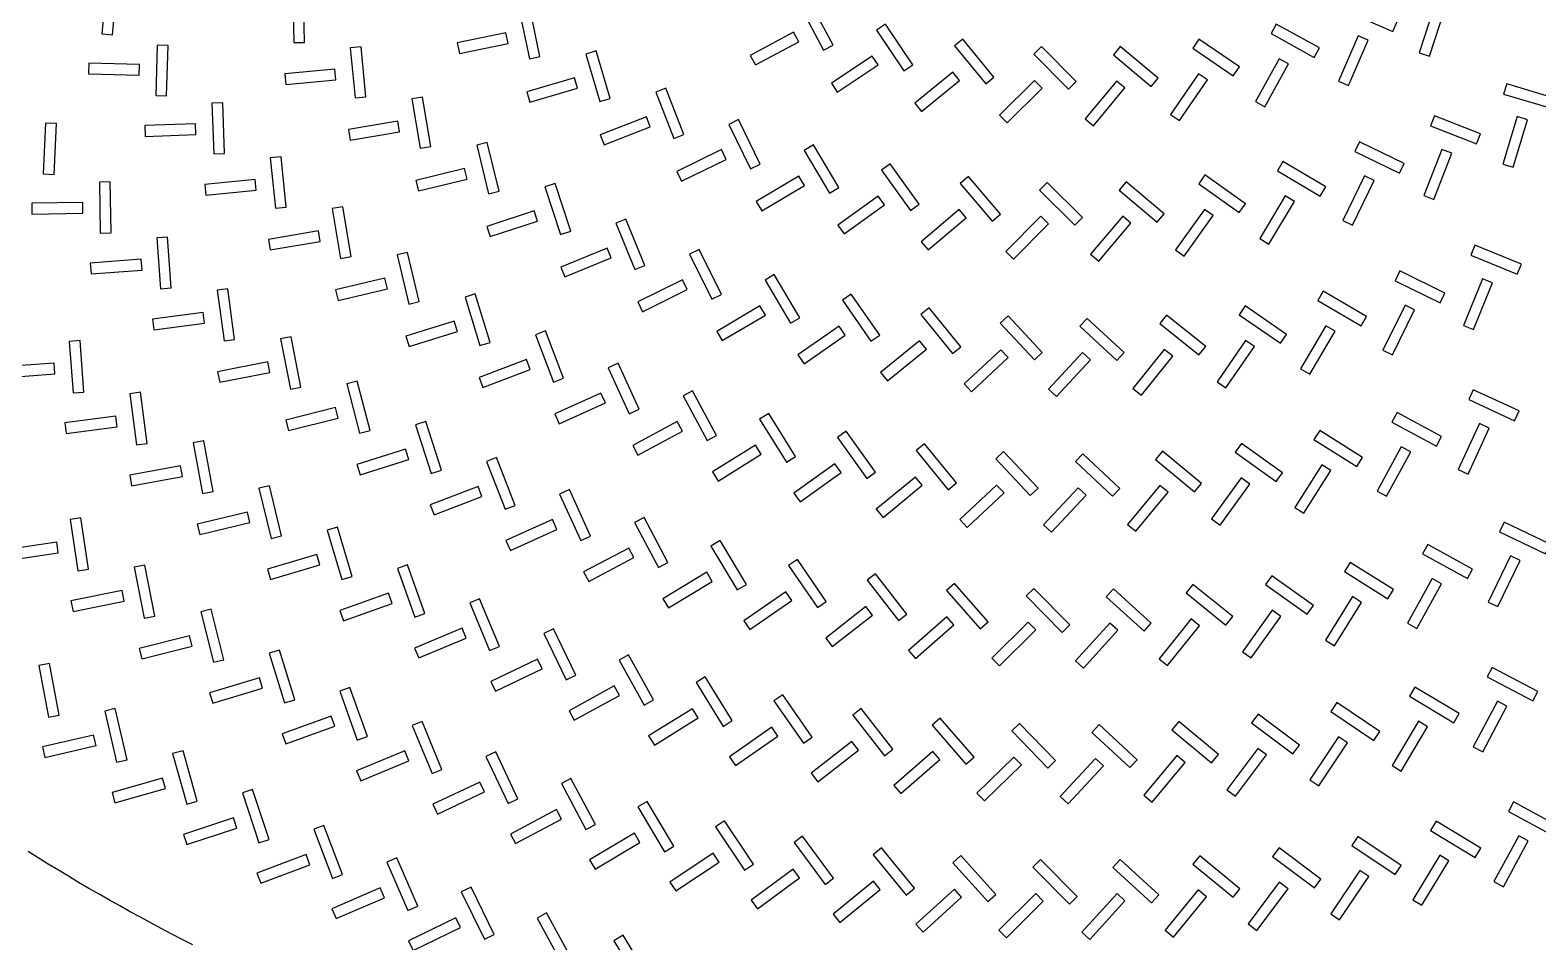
# Model space of a CAD drawing. Header units: millimetres. Extents: x -195 to 195, y -219 to 195.
# Drawn here: x -95.6 to 44.4, y -159.6 to -74.9 of the extents above; entities that cross this region are included whole.
import ezdxf

# ---------------------------------------------------------------- set-up
doc = ezdxf.new("R2010")
doc.units = ezdxf.units.MM
doc.layers.add('TOP_CU', color=1, linetype='Continuous')
doc.layers.add('TOP_SLOT', color=3, linetype='Continuous')

msp = doc.modelspace()

# ---------------------------------------------------------------- linework, layer by layer
at = {"layer": 'TOP_CU'}
for points in [[(-87.5, -70.68), (-88.5, -70.58), (-88.94, -75.26), (-87.94, -75.35)], [(-71.19, -71.43), (-71.09, -76.08), (-70.09, -76.06), (-70.19, -71.41)], [(-23.16, -72.29), (-24.04, -72.76), (-21.89, -76.78), (-21.01, -76.31)], [(27.18, -72.31), (26.78, -73.22), (30.97, -75.04), (31.37, -74.13)], [(35.8, -72.98), (34.85, -72.67), (33.43, -77.02), (34.38, -77.33)], [(-49.18, -72.87), (-50.16, -73.08), (-49.22, -77.59), (-48.24, -77.38)], [(-51.2, -76.16), (-51.41, -75.18), (-55.92, -76.12), (-55.71, -77.1)], [(-24.2, -76), (-24.68, -75.12), (-28.7, -77.27), (-28.23, -78.15)], [(-16.14, -74.37), (-16.97, -74.92), (-14.44, -78.72), (-13.61, -78.16)], [(20.15, -74.37), (19.67, -75.25), (23.66, -77.46), (24.15, -76.58)], [(28.67, -75.87), (27.75, -75.47), (25.93, -79.66), (26.85, -80.06)], [(-82.78, -76.34), (-83.78, -76.31), (-83.92, -81.01), (-82.92, -81.04)], [(-64.85, -76.48), (-65.85, -76.58), (-65.4, -81.21), (-64.41, -81.11)], [(-43.02, -76.86), (-43.98, -77.15), (-42.66, -81.56), (-41.7, -81.28)], [(-8.95, -75.76), (-9.73, -76.4), (-6.84, -79.93), (-6.07, -79.3)], [(-1.66, -76.46), (-2.37, -77.17), (0.84, -80.41), (1.55, -79.71)], [(5.66, -76.46), (5.02, -77.23), (8.53, -80.16), (9.17, -79.39)], [(12.96, -75.77), (12.39, -76.59), (16.16, -79.17), (16.73, -78.34)], [(-85.47, -79.11), (-85.44, -78.12), (-90.14, -77.98), (-90.17, -78.98)], [(-16.82, -78.16), (-17.38, -77.33), (-21.17, -79.86), (-20.62, -80.7)], [(21.29, -78.06), (20.42, -77.58), (18.21, -81.57), (19.09, -82.06)], [(-67.2, -79.55), (-67.29, -78.55), (-71.93, -78.99), (-71.83, -79.99)], [(-44.76, -80.31), (-45.04, -79.35), (-49.46, -80.67), (-49.17, -81.62)], [(-9.26, -79.61), (-9.9, -78.83), (-13.43, -81.72), (-12.8, -82.49)], [(-1.6, -80.32), (-2.31, -79.61), (-5.55, -82.82), (-4.85, -83.53)], [(6.09, -80.3), (5.32, -79.66), (2.4, -83.16), (3.17, -83.81)], [(12.92, -78.98), (10.34, -82.75), (11.17, -83.31), (13.75, -79.54)], [(-59.16, -81.15), (-60.14, -81.32), (-59.36, -85.9), (-58.38, -85.74)], [(-36.54, -80.33), (-37.47, -80.69), (-35.79, -84.98), (-34.86, -84.62)], [(41.55, -79.91), (41.26, -80.87), (45.68, -82.19), (45.97, -81.24)], [(-77.7, -81.69), (-78.7, -81.72), (-78.53, -86.42), (-77.53, -86.38)], [(-93.15, -83.6), (-94.15, -83.56), (-94.36, -88.29), (-93.36, -88.34)], [(-80.2, -84.63), (-80.24, -83.63), (-84.93, -83.8), (-84.9, -84.8)], [(-61.28, -84.38), (-61.44, -83.39), (-66.03, -84.17), (-65.86, -85.15)], [(-37.99, -83.91), (-38.35, -82.97), (-42.64, -84.65), (-42.28, -85.58)], [(-29.8, -83.24), (-30.7, -83.68), (-28.67, -87.82), (-27.77, -87.38)], [(34.46, -83.81), (38.76, -85.49), (39.12, -84.56), (34.83, -82.88)], [(43.47, -83.25), (42.52, -82.96), (41.19, -87.38), (42.15, -87.67)], [(-53.14, -85.38), (-54.11, -85.62), (-53, -90.14), (-52.02, -89.9)], [(27.89, -85.29), (27.45, -86.19), (31.59, -88.22), (32.03, -87.32)], [(-72.28, -86.69), (-73.28, -86.79), (-72.8, -91.47), (-71.81, -91.36)], [(-30.94, -86.93), (-31.38, -86.03), (-35.52, -88.06), (-35.08, -88.96)], [(-22.84, -85.59), (-23.7, -86.1), (-21.33, -90.06), (-20.47, -89.54)], [(36.47, -86.37), (35.54, -86.01), (33.86, -90.3), (34.79, -90.67)], [(-55.01, -88.76), (-55.25, -87.79), (-59.77, -88.9), (-59.53, -89.87)], [(-15.71, -87.35), (-16.52, -87.93), (-13.83, -91.68), (-13.02, -91.09)], [(20.77, -87.13), (20.26, -87.99), (24.23, -90.35), (24.74, -89.49)], [(-88.15, -89.03), (-89.15, -89.04), (-89.07, -93.79), (-88.07, -93.77)], [(-74.59, -89.79), (-74.69, -88.79), (-79.36, -89.27), (-79.26, -90.27)], [(-47.77, -89.48), (-46.33, -93.9), (-45.38, -93.59), (-46.82, -89.17)], [(-23.67, -89.35), (-24.19, -88.5), (-28.14, -90.86), (-27.63, -91.72)], [(-8.45, -88.51), (-9.22, -89.16), (-6.23, -92.67), (-5.47, -92.02)], [(-1.13, -89.07), (-1.84, -89.78), (1.43, -93.03), (2.14, -92.33)], [(6.22, -89.03), (5.57, -89.79), (9.09, -92.77), (9.74, -92)], [(13.53, -88.38), (12.95, -89.19), (16.71, -91.87), (17.29, -91.05)], [(29.24, -88.91), (28.35, -88.47), (26.32, -92.61), (27.22, -93.05)], [(-90.68, -91.94), (-90.7, -90.94), (-95.44, -91.01), (-95.43, -92.01)], [(-16.23, -91.17), (-16.81, -90.36), (-20.56, -93.04), (-19.97, -93.86)], [(21.83, -90.84), (20.97, -90.33), (18.61, -94.29), (19.47, -94.81)], [(-66.55, -91.33), (-67.54, -91.49), (-66.75, -96.13), (-65.77, -95.96)], [(-48.45, -92.67), (-48.76, -91.72), (-53.18, -93.16), (-52.87, -94.11)], [(-8.66, -92.36), (-9.3, -91.6), (-12.82, -94.59), (-12.17, -95.35)], [(-1.01, -92.93), (-1.72, -92.22), (-4.98, -95.49), (-4.27, -96.19)], [(6.65, -92.86), (5.89, -92.22), (2.91, -95.74), (3.67, -96.38)], [(14.28, -92.16), (13.47, -91.58), (10.79, -95.34), (11.6, -95.92)], [(-68.65, -94.57), (-68.81, -93.58), (-73.45, -94.37), (-73.28, -95.35)], [(-40.25, -92.48), (-41.18, -92.86), (-39.42, -97.17), (-38.49, -96.79)], [(-82.83, -94.15), (-83.83, -94.23), (-83.47, -98.96), (-82.48, -98.88)], [(-41.61, -96.09), (-41.99, -95.17), (-46.3, -96.93), (-45.92, -97.85)], [(38.59, -94.91), (38.21, -95.84), (42.53, -97.59), (42.91, -96.67)], [(-85.26, -96.21), (-90, -96.56), (-89.92, -97.56), (-85.19, -97.21)], [(-60.53, -95.58), (-61.5, -95.81), (-60.42, -100.38), (-59.44, -100.15)], [(-33.45, -95.31), (-34.35, -95.75), (-32.28, -99.92), (-31.38, -99.48)], [(-62.41, -98.95), (-62.64, -97.98), (-67.21, -99.06), (-66.98, -100.04)], [(-27.33, -98.14), (-24.96, -102.15), (-24.1, -101.64), (-26.47, -97.63)], [(31.63, -97.3), (31.18, -98.2), (35.36, -100.26), (35.81, -99.36)], [(-77.22, -98.96), (-78.21, -99.09), (-77.58, -103.79), (-76.59, -103.66)], [(-34.55, -99.01), (-34.99, -98.11), (-39.16, -100.18), (-38.72, -101.08)], [(24.51, -99.19), (24, -100.05), (28.02, -102.41), (28.53, -101.54)], [(40.22, -98.41), (39.3, -98.03), (37.54, -102.35), (38.47, -102.73)], [(-54.24, -99.43), (-55.19, -99.73), (-53.82, -104.22), (-52.86, -103.93)], [(-27.29, -101.4), (-27.8, -100.54), (-31.81, -102.91), (-31.3, -103.77)], [(-19.33, -99.44), (-20.15, -100.01), (-17.5, -103.83), (-16.68, -103.26)], [(-12.08, -100.72), (-12.86, -101.35), (-9.93, -104.97), (-9.16, -104.35)], [(17.27, -100.55), (16.71, -101.38), (20.54, -104.02), (21.11, -103.19)], [(33, -100.91), (32.11, -100.47), (30.04, -104.64), (30.94, -105.09)], [(-79.4, -102.15), (-79.53, -101.15), (-84.23, -101.79), (-84.1, -102.78)], [(-55.89, -102.92), (-56.19, -101.97), (-60.68, -103.34), (-60.39, -104.3)], [(-4.76, -101.48), (-5.49, -102.16), (-2.31, -105.56), (-1.58, -104.88)], [(2.6, -101.7), (1.92, -102.44), (5.34, -105.6), (6.02, -104.87)], [(9.96, -101.39), (9.33, -102.17), (12.97, -105.08), (13.6, -104.3)], [(-71.33, -103.42), (-72.32, -103.61), (-71.41, -108.27), (-70.43, -108.08)], [(-47.71, -102.87), (-48.65, -103.22), (-46.98, -107.62), (-46.04, -107.26)], [(-19.88, -103.26), (-20.45, -102.44), (-24.27, -105.09), (-23.7, -105.91)], [(25.62, -102.88), (24.76, -102.38), (22.4, -106.39), (23.26, -106.9)], [(-90.95, -103.77), (-91.95, -103.85), (-91.59, -108.62), (-90.59, -108.55)], [(-12.98, -103.79), (-16.6, -106.72), (-15.97, -107.5), (-12.35, -104.57)], [(-4.75, -105.34), (-5.43, -104.61), (-8.83, -107.79), (-8.15, -108.52)], [(2.89, -105.55), (2.16, -104.87), (-1, -108.29), (-0.27, -108.97)], [(10.53, -105.21), (9.75, -104.58), (6.84, -108.22), (7.62, -108.85)], [(18.12, -104.32), (17.29, -103.75), (14.65, -107.59), (15.48, -108.16)], [(-93.28, -106.85), (-93.36, -105.85), (-98.14, -106.21), (-98.06, -107.21)], [(-73.51, -105.75), (-78.17, -106.66), (-77.98, -107.64), (-73.32, -106.73)], [(-49.14, -106.46), (-49.49, -105.52), (-53.89, -107.19), (-53.53, -108.12)], [(-40.98, -105.87), (-41.89, -106.29), (-39.94, -110.56), (-39.03, -110.15)], [(-65.2, -107.53), (-66.17, -107.78), (-64.99, -112.38), (-64.02, -112.13)], [(-85.33, -108.57), (-86.32, -108.7), (-85.71, -113.45), (-84.71, -113.33)], [(-42.16, -109.55), (-42.58, -108.64), (-46.86, -110.58), (-46.44, -111.49)], [(-34.06, -108.43), (-34.94, -108.9), (-32.72, -113.05), (-31.84, -112.57)], [(38.44, -108.33), (38.02, -109.24), (42.29, -111.21), (42.71, -110.3)], [(-66.99, -110.96), (-67.24, -109.99), (-71.83, -111.16), (-71.58, -112.13)], [(-26.99, -110.54), (-27.84, -111.07), (-25.35, -115.06), (-24.5, -114.53)], [(31.37, -110.45), (30.89, -111.33), (35.03, -113.57), (35.51, -112.69)], [(-87.5, -111.78), (-87.62, -110.78), (-92.37, -111.4), (-92.25, -112.39)], [(-58.83, -111.28), (-59.79, -111.58), (-58.34, -116.1), (-57.39, -115.8)], [(-35.01, -112.17), (-35.48, -111.29), (-39.62, -113.52), (-39.15, -114.4)], [(39.93, -111.89), (39.03, -111.47), (37.05, -115.74), (37.96, -116.16)], [(-79.46, -113.07), (-80.44, -113.25), (-79.57, -117.97), (-78.59, -117.78)], [(-19.8, -112.18), (-20.61, -112.76), (-17.87, -116.58), (-17.06, -116)], [(-12.52, -113.35), (-13.29, -113.99), (-10.31, -117.62), (-9.54, -116.99)], [(16.91, -113.31), (16.32, -114.12), (20.13, -116.87), (20.72, -116.06)], [(24.18, -112.11), (23.65, -112.96), (27.63, -115.46), (28.17, -114.62)], [(-60.42, -114.8), (-60.72, -113.85), (-65.24, -115.29), (-64.94, -116.24)], [(-52.26, -114.64), (-53.19, -115), (-51.48, -119.43), (-50.55, -119.07)], [(-27.69, -114.33), (-28.22, -113.48), (-32.21, -115.97), (-31.68, -116.82)], [(-5.18, -114.06), (-5.91, -114.74), (-2.7, -118.17), (-1.97, -117.49)], [(2.19, -114.28), (1.51, -115.01), (4.94, -118.23), (5.62, -117.5)], [(9.57, -114.03), (8.93, -114.8), (12.56, -117.8), (13.19, -117.03)], [(31.76, -113.62), (29.51, -117.76), (30.39, -118.23), (32.64, -114.1)], [(-81.45, -116.38), (-81.63, -115.4), (-86.34, -116.27), (-86.16, -117.25)], [(-20.26, -116.01), (-20.84, -115.2), (-24.66, -117.94), (-24.08, -118.75)], [(25.21, -115.83), (24.37, -115.3), (21.86, -119.28), (22.71, -119.81)], [(-73.36, -117.25), (-74.33, -117.48), (-73.21, -122.14), (-72.24, -121.91)], [(-53.63, -118.25), (-53.99, -117.32), (-58.42, -119.03), (-58.06, -119.96)], [(-45.5, -117.61), (-46.41, -118.03), (-44.44, -122.35), (-43.53, -121.93)], [(-12.73, -117.21), (-13.36, -116.44), (-17, -119.42), (-16.36, -120.19)], [(-5.13, -117.92), (-5.82, -117.19), (-9.25, -120.4), (-8.57, -121.13)], [(2.49, -118.13), (1.76, -117.45), (-1.46, -120.87), (-0.73, -121.56)], [(10.11, -117.85), (9.34, -117.22), (6.34, -120.84), (7.11, -121.48)], [(16.88, -116.5), (14.13, -120.31), (14.94, -120.9), (17.69, -117.09)], [(-90.89, -120.22), (-91.88, -120.37), (-91.17, -125.15), (-90.18, -125)], [(-75.17, -120.66), (-75.4, -119.69), (-80.06, -120.81), (-79.83, -121.78)], [(-46.66, -121.3), (-47.07, -120.39), (-51.39, -122.35), (-50.98, -123.26)], [(-38.57, -120.19), (-39.46, -120.65), (-37.24, -124.85), (-36.36, -124.38)], [(-67.04, -121.09), (-68, -121.38), (-66.63, -125.97), (-65.67, -125.69)], [(40.87, -121.53), (45.16, -123.58), (45.59, -122.68), (41.31, -120.63)], [(-92.97, -123.48), (-93.12, -122.49), (-97.9, -123.2), (-97.76, -124.19)], [(-39.98, -123.05), (-44.18, -125.26), (-43.71, -126.15), (-39.52, -123.93)], [(-31.51, -122.35), (-32.37, -122.87), (-29.91, -126.93), (-29.05, -126.41)], [(34.22, -122.71), (33.73, -123.58), (37.9, -125.88), (38.38, -125)], [(-85.92, -124.81), (-84.98, -129.56), (-83.99, -129.36), (-84.94, -124.62)], [(-68.67, -124.6), (-68.95, -123.64), (-73.55, -125.01), (-73.26, -125.97)], [(-60.53, -124.6), (-61.47, -124.93), (-59.86, -129.45), (-58.92, -129.11)], [(-24.33, -124.09), (-25.16, -124.66), (-22.47, -128.57), (-21.64, -128.01)], [(27.02, -124.37), (26.49, -125.22), (30.51, -127.75), (31.04, -126.9)], [(42.79, -124.2), (41.89, -123.77), (39.84, -128.05), (40.74, -128.48)], [(-32.23, -126.14), (-32.75, -125.29), (-36.81, -127.74), (-36.3, -128.6)], [(-17.07, -125.42), (-17.86, -126.03), (-14.94, -129.78), (-14.15, -129.17)], [(19.74, -125.62), (19.16, -126.43), (23.03, -129.19), (23.61, -128.37)], [(35.49, -126.35), (34.62, -125.87), (32.33, -130.03), (33.2, -130.52)], [(-86.86, -127.97), (-87.05, -126.99), (-91.8, -127.94), (-91.6, -128.92)], [(-61.97, -128.18), (-62.3, -127.24), (-66.82, -128.85), (-66.48, -129.8)], [(-24.83, -127.92), (-25.4, -127.1), (-29.31, -129.79), (-28.75, -130.61)], [(-9.74, -126.32), (-10.49, -126.98), (-7.36, -130.55), (-6.61, -129.89)], [(-2.37, -126.79), (-3.08, -127.49), (0.25, -130.87), (0.97, -130.17)], [(5.02, -126.83), (4.35, -127.57), (7.87, -130.75), (8.54, -130.01)], [(12.4, -126.43), (11.77, -127.21), (15.47, -130.19), (16.1, -129.41)], [(-78.77, -128.72), (-79.74, -128.96), (-78.57, -133.65), (-77.6, -133.41)], [(-53.84, -127.75), (-54.76, -128.13), (-52.91, -132.55), (-51.99, -132.17)], [(-17.34, -129.27), (-17.96, -128.48), (-21.7, -131.4), (-21.09, -132.18)], [(20.58, -129.39), (19.77, -128.8), (17.01, -132.67), (17.83, -133.25)], [(28.08, -128.09), (27.24, -127.55), (24.71, -131.58), (25.55, -132.11)], [(-9.79, -130.18), (-10.44, -129.43), (-14.02, -132.55), (-13.36, -133.31)], [(-2.19, -130.64), (-2.89, -129.93), (-6.28, -133.26), (-5.57, -133.97)], [(5.42, -130.67), (4.68, -130), (1.49, -133.52), (2.24, -134.19)], [(13.02, -130.25), (12.24, -129.62), (9.27, -133.32), (10.04, -133.95)], [(-80.53, -132.16), (-80.77, -131.19), (-85.46, -132.37), (-85.22, -133.34)], [(-55.08, -131.41), (-55.47, -130.48), (-59.89, -132.33), (-59.5, -133.25)], [(-46.99, -130.53), (-47.89, -130.97), (-45.81, -135.29), (-44.91, -134.85)], [(-72.42, -132.51), (-73.37, -132.8), (-71.97, -137.43), (-71.01, -137.14)], [(-40, -132.95), (-40.88, -133.44), (-38.57, -137.64), (-37.69, -137.15)], [(-93.79, -133.76), (-94.77, -133.94), (-93.89, -138.75), (-92.9, -138.57)], [(-48.04, -134.25), (-48.47, -133.35), (-52.79, -135.44), (-52.35, -136.34)], [(40.2, -134.12), (39.73, -135), (43.98, -137.24), (44.44, -136.35)], [(-74, -136.04), (-74.29, -135.08), (-78.92, -136.48), (-78.63, -137.44)], [(-33.74, -135.53), (-31.21, -139.6), (-30.37, -139.07), (-32.9, -135)], [(-65.88, -135.99), (-66.82, -136.32), (-65.2, -140.88), (-64.25, -140.54)], [(-40.85, -136.72), (-41.33, -135.85), (-45.53, -138.16), (-45.05, -139.03)], [(-25.69, -136.66), (-26.51, -137.23), (-23.77, -141.16), (-22.95, -140.59)], [(33.03, -135.95), (32.52, -136.81), (36.64, -139.26), (37.15, -138.4)], [(-87.68, -137.95), (-88.65, -138.18), (-87.55, -142.94), (-86.57, -142.71)], [(-33.54, -138.81), (-34.07, -137.96), (-38.14, -140.49), (-37.61, -141.34)], [(-18.41, -137.94), (-19.19, -138.55), (-16.25, -142.33), (-15.46, -141.72)], [(18.46, -138.47), (17.86, -139.27), (21.7, -142.14), (22.3, -141.34)], [(25.78, -137.4), (25.22, -138.23), (29.21, -140.9), (29.77, -140.07)], [(41.57, -137.73), (40.69, -137.26), (38.45, -141.51), (39.34, -141.97)], [(-67.29, -139.59), (-67.62, -138.65), (-72.18, -140.28), (-71.84, -141.22)], [(-59.18, -139.14), (-60.11, -139.52), (-58.26, -143.99), (-57.34, -143.61)], [(-26.13, -140.5), (-26.7, -139.68), (-30.63, -142.42), (-30.06, -143.24)], [(-11.06, -138.83), (-11.82, -139.48), (-8.67, -143.1), (-7.92, -142.45)], [(-4.4, -140.02), (-1.07, -143.47), (-0.35, -142.77), (-3.69, -139.33)], [(3.71, -139.43), (3.03, -140.16), (6.54, -143.43), (7.22, -142.7)], [(11.1, -139.14), (10.46, -139.91), (14.14, -142.99), (14.78, -142.22)], [(34.21, -139.63), (33.35, -139.12), (30.9, -143.24), (31.76, -143.75)], [(-89.46, -141.39), (-89.69, -140.41), (-94.44, -141.51), (-94.22, -142.49)], [(-18.64, -141.8), (-19.26, -141.01), (-23.04, -143.96), (-22.42, -144.74)], [(26.77, -141.14), (25.93, -140.58), (23.26, -144.57), (24.1, -145.12)], [(-81.38, -141.86), (-82.35, -142.13), (-81.03, -146.83), (-80.07, -146.56)], [(-60.79, -141.88), (-65.27, -143.73), (-64.88, -144.65), (-60.41, -142.81)], [(-52.34, -141.96), (-53.25, -142.39), (-51.18, -146.76), (-50.28, -146.34)], [(-11.09, -142.69), (-11.75, -141.94), (-15.37, -145.08), (-14.71, -145.84)], [(-3.51, -143.19), (-4.21, -142.47), (-7.65, -145.8), (-6.96, -146.52)], [(4.09, -143.28), (3.36, -142.6), (0.09, -146.11), (0.82, -146.79)], [(11.68, -142.96), (10.91, -142.32), (7.84, -146), (8.61, -146.64)], [(19.25, -142.25), (18.45, -141.65), (15.57, -145.49), (16.37, -146.09)], [(-83.01, -145.37), (-83.28, -144.41), (-87.98, -145.73), (-87.71, -146.69)], [(-74.92, -145.48), (-75.87, -145.79), (-74.34, -150.43), (-73.39, -150.12)], [(-53.39, -145.68), (-53.81, -144.78), (-58.19, -146.84), (-57.76, -147.75)], [(-45.37, -144.44), (-46.25, -144.91), (-43.97, -149.18), (-43.09, -148.71)], [(-38.28, -146.58), (-39.14, -147.09), (-36.66, -151.25), (-35.8, -150.73)], [(42.19, -146.62), (41.71, -147.5), (45.97, -149.81), (46.45, -148.93)], [(-76.39, -149.06), (-76.7, -148.11), (-81.34, -149.64), (-81.02, -150.59)], [(-46.23, -148.21), (-46.7, -147.33), (-50.97, -149.61), (-50.5, -150.49)], [(-31.1, -148.37), (-31.93, -148.93), (-29.25, -152.95), (-28.41, -152.4)], [(35, -148.4), (34.48, -149.26), (38.63, -151.77), (39.14, -150.91)], [(-68.3, -148.8), (-69.23, -149.16), (-67.5, -153.73), (-66.56, -153.37)], [(-38.96, -150.39), (-39.47, -149.53), (-43.62, -152.01), (-43.11, -152.87)], [(-23.84, -149.81), (-24.64, -150.4), (-21.76, -154.3), (-20.96, -153.7)], [(43.55, -150.24), (42.67, -149.76), (40.36, -154.02), (41.24, -154.5)], [(-16.51, -150.89), (-17.29, -151.52), (-14.22, -155.27), (-13.45, -154.64)], [(20.41, -150.9), (19.81, -151.7), (23.69, -154.6), (24.29, -153.8)], [(27.74, -149.83), (27.18, -150.66), (31.19, -153.37), (31.75, -152.54)], [(-69.6, -152.45), (-69.96, -151.51), (-74.52, -153.25), (-74.16, -154.18)], [(-61.53, -151.82), (-62.45, -152.22), (-60.51, -156.7), (-59.59, -156.31)], [(-31.59, -152.21), (-32.14, -151.37), (-36.17, -154.06), (-35.62, -154.89)], [(-9.15, -151.61), (-9.89, -152.28), (-6.65, -155.88), (-5.9, -155.21)], [(-1.75, -151.98), (-2.46, -152.68), (0.95, -156.11), (1.66, -155.41)], [(4.98, -152.72), (8.55, -155.98), (9.23, -155.24), (5.65, -151.98)], [(13.05, -151.62), (12.41, -152.39), (16.14, -155.48), (16.78, -154.7)], [(35.33, -151.56), (32.82, -155.7), (33.68, -156.22), (36.19, -152.08)], [(-24.14, -153.66), (-24.73, -152.86), (-28.63, -155.74), (-28.03, -156.54)], [(-16.63, -154.75), (-17.26, -153.98), (-21.01, -157.04), (-20.37, -157.82)], [(28.74, -153.56), (27.91, -153), (25.21, -157.02), (26.03, -157.58)], [(-62.67, -155.52), (-63.07, -154.61), (-67.55, -156.55), (-67.15, -157.46)], [(-54.64, -154.54), (-55.54, -154.97), (-53.39, -159.36), (-52.5, -158.93)], [(-9.07, -155.48), (-9.74, -154.74), (-13.33, -157.98), (-12.66, -158.72)], [(-1.49, -155.83), (-2.19, -155.12), (-5.63, -158.54), (-4.92, -159.25)], [(6.1, -155.82), (5.36, -155.14), (2.1, -158.72), (2.84, -159.4)], [(13.68, -155.43), (12.91, -154.8), (9.83, -158.53), (10.6, -159.17)], [(21.24, -154.68), (20.43, -154.08), (17.54, -157.96), (18.34, -158.56)], [(-55.6, -158.28), (-56.04, -157.38), (-60.43, -159.53), (-60, -160.42)], [(-48.5, -157.41), (-46.17, -161.7), (-45.29, -161.22), (-47.63, -156.93)], [(-40.52, -159.01), (-41.37, -159.53), (-38.84, -163.71), (-37.99, -163.19)]]:
    msp.add_lwpolyline(points, close=True, dxfattribs=at)
msp.add_lwpolyline([(-80.48, -159.89), (-81.46, -159.39), (-82.44, -158.89), (-83.41, -158.38), (-84.38, -157.86), (-85.35, -157.34), (-86.31, -156.82), (-87.27, -156.28), (-88.23, -155.75), (-89.18, -155.2), (-90.13, -154.65), (-91.08, -154.1), (-92.02, -153.53), (-92.96, -152.97), (-93.9, -152.39), (-94.83, -151.81), (-95.76, -151.23)], dxfattribs=at)
at = {"layer": 'TOP_SLOT'}
for points in [[(-88.94, -75.26), (-87.94, -75.35), (-87.5, -70.68), (-88.5, -70.58)], [(-71.09, -76.08), (-70.09, -76.06), (-70.19, -71.41), (-71.19, -71.43)], [(-21.89, -76.78), (-21.01, -76.31), (-23.16, -72.29), (-24.04, -72.76)], [(30.97, -75.04), (31.37, -74.13), (27.18, -72.31), (26.78, -73.22)], [(33.43, -77.02), (34.38, -77.33), (35.8, -72.98), (34.85, -72.67)], [(-49.22, -77.59), (-48.24, -77.38), (-49.18, -72.87), (-50.16, -73.08)], [(-55.92, -76.12), (-55.71, -77.1), (-51.2, -76.16), (-51.41, -75.18)], [(-28.7, -77.27), (-28.23, -78.15), (-24.2, -76), (-24.68, -75.12)], [(-14.44, -78.72), (-13.61, -78.16), (-16.14, -74.37), (-16.97, -74.92)], [(23.66, -77.46), (24.15, -76.58), (20.15, -74.37), (19.67, -75.25)], [(25.93, -79.66), (26.85, -80.06), (28.67, -75.87), (27.75, -75.47)], [(-83.92, -81.01), (-82.92, -81.04), (-82.78, -76.34), (-83.78, -76.31)], [(-65.4, -81.21), (-64.41, -81.11), (-64.85, -76.48), (-65.85, -76.58)], [(-42.66, -81.56), (-41.7, -81.28), (-43.02, -76.86), (-43.98, -77.15)], [(-6.84, -79.93), (-6.07, -79.3), (-8.95, -75.76), (-9.73, -76.4)], [(0.84, -80.41), (1.55, -79.71), (-1.66, -76.46), (-2.37, -77.17)], [(8.53, -80.16), (9.17, -79.39), (5.66, -76.46), (5.02, -77.23)], [(16.16, -79.17), (16.73, -78.34), (12.96, -75.77), (12.39, -76.59)], [(-90.14, -77.98), (-90.17, -78.98), (-85.47, -79.11), (-85.44, -78.12)], [(-21.17, -79.86), (-20.62, -80.7), (-16.82, -78.16), (-17.38, -77.33)], [(18.21, -81.57), (19.09, -82.06), (21.29, -78.06), (20.42, -77.58)], [(-71.93, -78.99), (-71.83, -79.99), (-67.2, -79.55), (-67.29, -78.55)], [(-49.46, -80.67), (-49.17, -81.62), (-44.76, -80.31), (-45.04, -79.35)], [(-13.43, -81.72), (-12.8, -82.49), (-9.26, -79.61), (-9.9, -78.83)], [(-5.55, -82.82), (-4.85, -83.53), (-1.6, -80.32), (-2.31, -79.61)], [(2.4, -83.16), (3.17, -83.81), (6.09, -80.3), (5.32, -79.66)], [(10.34, -82.75), (11.17, -83.31), (13.75, -79.54), (12.92, -78.98)], [(-59.36, -85.9), (-58.38, -85.74), (-59.16, -81.15), (-60.14, -81.32)], [(-35.79, -84.98), (-34.86, -84.62), (-36.54, -80.33), (-37.47, -80.69)], [(45.68, -82.19), (45.97, -81.24), (41.55, -79.91), (41.26, -80.87)], [(-78.53, -86.42), (-77.53, -86.38), (-77.7, -81.69), (-78.7, -81.72)], [(-94.36, -88.29), (-93.36, -88.34), (-93.15, -83.6), (-94.15, -83.56)], [(-84.93, -83.8), (-84.9, -84.8), (-80.2, -84.63), (-80.24, -83.63)], [(-66.03, -84.17), (-65.86, -85.15), (-61.28, -84.38), (-61.44, -83.39)], [(-42.64, -84.65), (-42.28, -85.58), (-37.99, -83.91), (-38.35, -82.97)], [(-28.67, -87.82), (-27.77, -87.38), (-29.8, -83.24), (-30.7, -83.68)], [(38.76, -85.49), (39.12, -84.56), (34.83, -82.88), (34.46, -83.81)], [(41.19, -87.38), (42.15, -87.67), (43.47, -83.25), (42.52, -82.96)], [(-53, -90.14), (-52.02, -89.9), (-53.14, -85.38), (-54.11, -85.62)], [(31.59, -88.22), (32.03, -87.32), (27.89, -85.29), (27.45, -86.19)], [(-72.8, -91.47), (-71.81, -91.36), (-72.28, -86.69), (-73.28, -86.79)], [(-35.52, -88.06), (-35.08, -88.96), (-30.94, -86.93), (-31.38, -86.03)], [(-21.33, -90.06), (-20.47, -89.54), (-22.84, -85.59), (-23.7, -86.1)], [(33.86, -90.3), (34.79, -90.67), (36.47, -86.37), (35.54, -86.01)], [(-59.77, -88.9), (-59.53, -89.87), (-55.01, -88.76), (-55.25, -87.79)], [(-13.83, -91.68), (-13.02, -91.09), (-15.71, -87.35), (-16.52, -87.93)], [(24.23, -90.35), (24.74, -89.49), (20.77, -87.13), (20.26, -87.99)], [(-89.07, -93.79), (-88.07, -93.77), (-88.15, -89.03), (-89.15, -89.04)], [(-79.36, -89.27), (-79.26, -90.27), (-74.59, -89.79), (-74.69, -88.79)], [(-46.33, -93.9), (-45.38, -93.59), (-46.82, -89.17), (-47.77, -89.48)], [(-28.14, -90.86), (-27.63, -91.72), (-23.67, -89.35), (-24.19, -88.5)], [(-6.23, -92.67), (-5.47, -92.02), (-8.45, -88.51), (-9.22, -89.16)], [(1.43, -93.03), (2.14, -92.33), (-1.13, -89.07), (-1.84, -89.78)], [(9.09, -92.77), (9.74, -92), (6.22, -89.03), (5.57, -89.79)], [(16.71, -91.87), (17.29, -91.05), (13.53, -88.38), (12.95, -89.19)], [(26.32, -92.61), (27.22, -93.05), (29.24, -88.91), (28.35, -88.47)], [(-95.44, -91.01), (-95.43, -92.01), (-90.68, -91.94), (-90.7, -90.94)], [(-20.56, -93.04), (-19.97, -93.86), (-16.23, -91.17), (-16.81, -90.36)], [(18.61, -94.29), (19.47, -94.81), (21.83, -90.84), (20.97, -90.33)], [(-66.75, -96.13), (-65.77, -95.96), (-66.55, -91.33), (-67.54, -91.49)], [(-53.18, -93.16), (-52.87, -94.11), (-48.45, -92.67), (-48.76, -91.72)], [(-12.82, -94.59), (-12.17, -95.35), (-8.66, -92.36), (-9.3, -91.6)], [(-4.98, -95.49), (-4.27, -96.19), (-1.01, -92.93), (-1.72, -92.22)], [(2.91, -95.74), (3.67, -96.38), (6.65, -92.86), (5.89, -92.22)], [(10.79, -95.34), (11.6, -95.92), (14.28, -92.16), (13.47, -91.58)], [(-73.45, -94.37), (-73.28, -95.35), (-68.65, -94.57), (-68.81, -93.58)], [(-39.42, -97.17), (-38.49, -96.79), (-40.25, -92.48), (-41.18, -92.86)], [(-83.47, -98.96), (-82.48, -98.88), (-82.83, -94.15), (-83.83, -94.23)], [(-46.3, -96.93), (-45.92, -97.85), (-41.61, -96.09), (-41.99, -95.17)], [(42.53, -97.59), (42.91, -96.67), (38.59, -94.91), (38.21, -95.84)], [(-90, -96.56), (-89.92, -97.56), (-85.19, -97.21), (-85.26, -96.21)], [(-60.42, -100.38), (-59.44, -100.15), (-60.53, -95.58), (-61.5, -95.81)], [(-32.28, -99.92), (-31.38, -99.48), (-33.45, -95.31), (-34.35, -95.75)], [(-67.21, -99.06), (-66.98, -100.04), (-62.41, -98.95), (-62.64, -97.98)], [(-24.96, -102.15), (-24.1, -101.64), (-26.47, -97.63), (-27.33, -98.14)], [(35.36, -100.26), (35.81, -99.36), (31.63, -97.3), (31.18, -98.2)], [(-77.58, -103.79), (-76.59, -103.66), (-77.22, -98.96), (-78.21, -99.09)], [(-39.16, -100.18), (-38.72, -101.08), (-34.55, -99.01), (-34.99, -98.11)], [(28.02, -102.41), (28.53, -101.54), (24.51, -99.19), (24, -100.05)], [(37.54, -102.35), (38.47, -102.73), (40.22, -98.41), (39.3, -98.03)], [(-53.82, -104.22), (-52.86, -103.93), (-54.24, -99.43), (-55.19, -99.73)], [(-31.81, -102.91), (-31.3, -103.77), (-27.29, -101.4), (-27.8, -100.54)], [(-17.5, -103.83), (-16.68, -103.26), (-19.33, -99.44), (-20.15, -100.01)], [(-9.93, -104.97), (-9.16, -104.35), (-12.08, -100.72), (-12.86, -101.35)], [(20.54, -104.02), (21.11, -103.19), (17.27, -100.55), (16.71, -101.38)], [(30.04, -104.64), (30.94, -105.09), (33, -100.91), (32.11, -100.47)], [(-84.23, -101.79), (-84.1, -102.78), (-79.4, -102.15), (-79.53, -101.15)], [(-60.68, -103.34), (-60.39, -104.3), (-55.89, -102.92), (-56.19, -101.97)], [(-2.31, -105.56), (-1.58, -104.88), (-4.76, -101.48), (-5.49, -102.16)], [(5.34, -105.6), (6.02, -104.87), (2.6, -101.7), (1.92, -102.44)], [(12.97, -105.08), (13.6, -104.3), (9.96, -101.39), (9.33, -102.17)], [(-71.41, -108.27), (-70.43, -108.08), (-71.33, -103.42), (-72.32, -103.61)], [(-46.98, -107.62), (-46.04, -107.26), (-47.71, -102.87), (-48.65, -103.22)], [(-24.27, -105.09), (-23.7, -105.91), (-19.88, -103.26), (-20.45, -102.44)], [(22.4, -106.39), (23.26, -106.9), (25.62, -102.88), (24.76, -102.38)], [(-91.59, -108.62), (-90.59, -108.55), (-90.95, -103.77), (-91.95, -103.85)], [(-16.6, -106.72), (-15.97, -107.5), (-12.35, -104.57), (-12.98, -103.79)], [(-8.83, -107.79), (-8.15, -108.52), (-4.75, -105.34), (-5.43, -104.61)], [(-1, -108.29), (-0.27, -108.97), (2.89, -105.55), (2.16, -104.87)], [(6.84, -108.22), (7.62, -108.85), (10.53, -105.21), (9.75, -104.58)], [(14.65, -107.59), (15.48, -108.16), (18.12, -104.32), (17.29, -103.75)], [(-98.14, -106.21), (-98.06, -107.21), (-93.28, -106.85), (-93.36, -105.85)], [(-78.17, -106.66), (-77.98, -107.64), (-73.32, -106.73), (-73.51, -105.75)], [(-53.89, -107.19), (-53.53, -108.12), (-49.14, -106.46), (-49.49, -105.52)], [(-39.94, -110.56), (-39.03, -110.15), (-40.98, -105.87), (-41.89, -106.29)], [(-64.99, -112.38), (-64.02, -112.13), (-65.2, -107.53), (-66.17, -107.78)], [(-85.71, -113.45), (-84.71, -113.33), (-85.33, -108.57), (-86.32, -108.7)], [(-46.86, -110.58), (-46.44, -111.49), (-42.16, -109.55), (-42.58, -108.64)], [(-32.72, -113.05), (-31.84, -112.57), (-34.06, -108.43), (-34.94, -108.9)], [(42.29, -111.21), (42.71, -110.3), (38.44, -108.33), (38.02, -109.24)], [(-71.83, -111.16), (-71.58, -112.13), (-66.99, -110.96), (-67.24, -109.99)], [(-25.35, -115.06), (-24.5, -114.53), (-26.99, -110.54), (-27.84, -111.07)], [(35.03, -113.57), (35.51, -112.69), (31.37, -110.45), (30.89, -111.33)], [(-92.37, -111.4), (-92.25, -112.39), (-87.5, -111.78), (-87.62, -110.78)], [(-58.34, -116.1), (-57.39, -115.8), (-58.83, -111.28), (-59.79, -111.58)], [(-39.62, -113.52), (-39.15, -114.4), (-35.01, -112.17), (-35.48, -111.29)], [(37.05, -115.74), (37.96, -116.16), (39.93, -111.89), (39.03, -111.47)], [(-79.57, -117.97), (-78.59, -117.78), (-79.46, -113.07), (-80.44, -113.25)], [(-17.87, -116.58), (-17.06, -116), (-19.8, -112.18), (-20.61, -112.76)], [(-10.31, -117.62), (-9.54, -116.99), (-12.52, -113.35), (-13.29, -113.99)], [(20.13, -116.87), (20.72, -116.06), (16.91, -113.31), (16.32, -114.12)], [(27.63, -115.46), (28.17, -114.62), (24.18, -112.11), (23.65, -112.96)], [(-65.24, -115.29), (-64.94, -116.24), (-60.42, -114.8), (-60.72, -113.85)], [(-51.48, -119.43), (-50.55, -119.07), (-52.26, -114.64), (-53.19, -115)], [(-32.21, -115.97), (-31.68, -116.82), (-27.69, -114.33), (-28.22, -113.48)], [(-2.7, -118.17), (-1.97, -117.49), (-5.18, -114.06), (-5.91, -114.74)], [(4.94, -118.23), (5.62, -117.5), (2.19, -114.28), (1.51, -115.01)], [(12.56, -117.8), (13.19, -117.03), (9.57, -114.03), (8.93, -114.8)], [(29.51, -117.76), (30.39, -118.23), (32.64, -114.1), (31.76, -113.62)], [(-86.34, -116.27), (-86.16, -117.25), (-81.45, -116.38), (-81.63, -115.4)], [(-24.66, -117.94), (-24.08, -118.75), (-20.26, -116.01), (-20.84, -115.2)], [(21.86, -119.28), (22.71, -119.81), (25.21, -115.83), (24.37, -115.3)], [(-73.21, -122.14), (-72.24, -121.91), (-73.36, -117.25), (-74.33, -117.48)], [(-58.42, -119.03), (-58.06, -119.96), (-53.63, -118.25), (-53.99, -117.32)], [(-44.44, -122.35), (-43.53, -121.93), (-45.5, -117.61), (-46.41, -118.03)], [(-17, -119.42), (-16.36, -120.19), (-12.73, -117.21), (-13.36, -116.44)], [(-9.25, -120.4), (-8.57, -121.13), (-5.13, -117.92), (-5.82, -117.19)], [(-1.46, -120.87), (-0.73, -121.56), (2.49, -118.13), (1.76, -117.45)], [(6.34, -120.84), (7.11, -121.48), (10.11, -117.85), (9.34, -117.22)], [(14.13, -120.31), (14.94, -120.9), (17.69, -117.09), (16.88, -116.5)], [(-91.17, -125.15), (-90.18, -125), (-90.89, -120.22), (-91.88, -120.37)], [(-80.06, -120.81), (-79.83, -121.78), (-75.17, -120.66), (-75.4, -119.69)], [(-51.39, -122.35), (-50.98, -123.26), (-46.66, -121.3), (-47.07, -120.39)], [(-37.24, -124.85), (-36.36, -124.38), (-38.57, -120.19), (-39.46, -120.65)], [(-66.63, -125.97), (-65.67, -125.69), (-67.04, -121.09), (-68, -121.38)], [(45.16, -123.58), (45.59, -122.68), (41.31, -120.63), (40.87, -121.53)], [(-97.9, -123.2), (-97.76, -124.19), (-92.97, -123.48), (-93.12, -122.49)], [(-44.18, -125.26), (-43.71, -126.15), (-39.52, -123.93), (-39.98, -123.05)], [(-29.91, -126.93), (-29.05, -126.41), (-31.51, -122.35), (-32.37, -122.87)], [(37.9, -125.88), (38.38, -125), (34.22, -122.71), (33.73, -123.58)], [(-84.98, -129.56), (-83.99, -129.36), (-84.94, -124.62), (-85.92, -124.81)], [(-73.55, -125.01), (-73.26, -125.97), (-68.67, -124.6), (-68.95, -123.64)], [(-59.86, -129.45), (-58.92, -129.11), (-60.53, -124.6), (-61.47, -124.93)], [(-22.47, -128.57), (-21.64, -128.01), (-24.33, -124.09), (-25.16, -124.66)], [(30.51, -127.75), (31.04, -126.9), (27.02, -124.37), (26.49, -125.22)], [(39.84, -128.05), (40.74, -128.48), (42.79, -124.2), (41.89, -123.77)], [(-36.81, -127.74), (-36.3, -128.6), (-32.23, -126.14), (-32.75, -125.29)], [(-14.94, -129.78), (-14.15, -129.17), (-17.07, -125.42), (-17.86, -126.03)], [(23.03, -129.19), (23.61, -128.37), (19.74, -125.62), (19.16, -126.43)], [(32.33, -130.03), (33.2, -130.52), (35.49, -126.35), (34.62, -125.87)], [(-91.8, -127.94), (-91.6, -128.92), (-86.86, -127.97), (-87.05, -126.99)], [(-66.82, -128.85), (-66.48, -129.8), (-61.97, -128.18), (-62.3, -127.24)], [(-29.31, -129.79), (-28.75, -130.61), (-24.83, -127.92), (-25.4, -127.1)], [(-7.36, -130.55), (-6.61, -129.89), (-9.74, -126.32), (-10.49, -126.98)], [(0.25, -130.87), (0.97, -130.17), (-2.37, -126.79), (-3.08, -127.49)], [(7.87, -130.75), (8.54, -130.01), (5.02, -126.83), (4.35, -127.57)], [(15.47, -130.19), (16.1, -129.41), (12.4, -126.43), (11.77, -127.21)], [(-78.57, -133.65), (-77.6, -133.41), (-78.77, -128.72), (-79.74, -128.96)], [(-52.91, -132.55), (-51.99, -132.17), (-53.84, -127.75), (-54.76, -128.13)], [(-21.7, -131.4), (-21.09, -132.18), (-17.34, -129.27), (-17.96, -128.48)], [(17.01, -132.67), (17.83, -133.25), (20.58, -129.39), (19.77, -128.8)], [(24.71, -131.58), (25.55, -132.11), (28.08, -128.09), (27.24, -127.55)], [(-14.02, -132.55), (-13.36, -133.31), (-9.79, -130.18), (-10.44, -129.43)], [(-6.28, -133.26), (-5.57, -133.97), (-2.19, -130.64), (-2.89, -129.93)], [(1.49, -133.52), (2.24, -134.19), (5.42, -130.67), (4.68, -130)], [(9.27, -133.32), (10.04, -133.95), (13.02, -130.25), (12.24, -129.62)], [(-85.46, -132.37), (-85.22, -133.34), (-80.53, -132.16), (-80.77, -131.19)], [(-59.89, -132.33), (-59.5, -133.25), (-55.08, -131.41), (-55.47, -130.48)], [(-45.81, -135.29), (-44.91, -134.85), (-46.99, -130.53), (-47.89, -130.97)], [(-71.97, -137.43), (-71.01, -137.14), (-72.42, -132.51), (-73.37, -132.8)], [(-38.57, -137.64), (-37.69, -137.15), (-40, -132.95), (-40.88, -133.44)], [(-93.89, -138.75), (-92.9, -138.57), (-93.79, -133.76), (-94.77, -133.94)], [(-52.79, -135.44), (-52.35, -136.34), (-48.04, -134.25), (-48.47, -133.35)], [(43.98, -137.24), (44.44, -136.35), (40.2, -134.12), (39.73, -135)], [(-78.92, -136.48), (-78.63, -137.44), (-74, -136.04), (-74.29, -135.08)], [(-31.21, -139.6), (-30.37, -139.07), (-32.9, -135), (-33.74, -135.53)], [(-65.2, -140.88), (-64.25, -140.54), (-65.88, -135.99), (-66.82, -136.32)], [(-45.53, -138.16), (-45.05, -139.03), (-40.85, -136.72), (-41.33, -135.85)], [(-23.77, -141.16), (-22.95, -140.59), (-25.69, -136.66), (-26.51, -137.23)], [(36.64, -139.26), (37.15, -138.4), (33.03, -135.95), (32.52, -136.81)], [(-87.55, -142.94), (-86.57, -142.71), (-87.68, -137.95), (-88.65, -138.18)], [(-38.14, -140.49), (-37.61, -141.34), (-33.54, -138.81), (-34.07, -137.96)], [(-16.25, -142.33), (-15.46, -141.72), (-18.41, -137.94), (-19.19, -138.55)], [(21.7, -142.14), (22.3, -141.34), (18.46, -138.47), (17.86, -139.27)], [(29.21, -140.9), (29.77, -140.07), (25.78, -137.4), (25.22, -138.23)], [(38.45, -141.51), (39.34, -141.97), (41.57, -137.73), (40.69, -137.26)], [(-72.18, -140.28), (-71.84, -141.22), (-67.29, -139.59), (-67.62, -138.65)], [(-58.26, -143.99), (-57.34, -143.61), (-59.18, -139.14), (-60.11, -139.52)], [(-30.63, -142.42), (-30.06, -143.24), (-26.13, -140.5), (-26.7, -139.68)], [(-8.67, -143.1), (-7.92, -142.45), (-11.06, -138.83), (-11.82, -139.48)], [(-1.07, -143.47), (-0.35, -142.77), (-3.69, -139.33), (-4.4, -140.02)], [(6.54, -143.43), (7.22, -142.7), (3.71, -139.43), (3.03, -140.16)], [(14.14, -142.99), (14.78, -142.22), (11.1, -139.14), (10.46, -139.91)], [(30.9, -143.24), (31.76, -143.75), (34.21, -139.63), (33.35, -139.12)], [(-94.44, -141.51), (-94.22, -142.49), (-89.46, -141.39), (-89.69, -140.41)], [(-23.04, -143.96), (-22.42, -144.74), (-18.64, -141.8), (-19.26, -141.01)], [(23.26, -144.57), (24.1, -145.12), (26.77, -141.14), (25.93, -140.58)], [(-81.03, -146.83), (-80.07, -146.56), (-81.38, -141.86), (-82.35, -142.13)], [(-65.27, -143.73), (-64.88, -144.65), (-60.41, -142.81), (-60.79, -141.88)], [(-51.18, -146.76), (-50.28, -146.34), (-52.34, -141.96), (-53.25, -142.39)], [(-15.37, -145.08), (-14.71, -145.84), (-11.09, -142.69), (-11.75, -141.94)], [(-7.65, -145.8), (-6.96, -146.52), (-3.51, -143.19), (-4.21, -142.47)], [(0.09, -146.11), (0.82, -146.79), (4.09, -143.28), (3.36, -142.6)], [(7.84, -146), (8.61, -146.64), (11.68, -142.96), (10.91, -142.32)], [(15.57, -145.49), (16.37, -146.09), (19.25, -142.25), (18.45, -141.65)], [(-87.98, -145.73), (-87.71, -146.69), (-83.01, -145.37), (-83.28, -144.41)], [(-74.34, -150.43), (-73.39, -150.12), (-74.92, -145.48), (-75.87, -145.79)], [(-58.19, -146.84), (-57.76, -147.75), (-53.39, -145.68), (-53.81, -144.78)], [(-43.97, -149.18), (-43.09, -148.71), (-45.37, -144.44), (-46.25, -144.91)], [(-36.66, -151.25), (-35.8, -150.73), (-38.28, -146.58), (-39.14, -147.09)], [(45.97, -149.81), (46.45, -148.93), (42.19, -146.62), (41.71, -147.5)], [(-81.34, -149.64), (-81.02, -150.59), (-76.39, -149.06), (-76.7, -148.11)], [(-50.97, -149.61), (-50.5, -150.49), (-46.23, -148.21), (-46.7, -147.33)], [(-29.25, -152.95), (-28.41, -152.4), (-31.1, -148.37), (-31.93, -148.93)], [(38.63, -151.77), (39.14, -150.91), (35, -148.4), (34.48, -149.26)], [(-67.5, -153.73), (-66.56, -153.37), (-68.3, -148.8), (-69.23, -149.16)], [(-43.62, -152.01), (-43.11, -152.87), (-38.96, -150.39), (-39.47, -149.53)], [(-21.76, -154.3), (-20.96, -153.7), (-23.84, -149.81), (-24.64, -150.4)], [(40.36, -154.02), (41.24, -154.5), (43.55, -150.24), (42.67, -149.76)], [(-14.22, -155.27), (-13.45, -154.64), (-16.51, -150.89), (-17.29, -151.52)], [(23.69, -154.6), (24.29, -153.8), (20.41, -150.9), (19.81, -151.7)], [(31.19, -153.37), (31.75, -152.54), (27.74, -149.83), (27.18, -150.66)], [(-74.52, -153.25), (-74.16, -154.18), (-69.6, -152.45), (-69.96, -151.51)], [(-60.51, -156.7), (-59.59, -156.31), (-61.53, -151.82), (-62.45, -152.22)], [(-36.17, -154.06), (-35.62, -154.89), (-31.59, -152.21), (-32.14, -151.37)], [(-6.65, -155.88), (-5.9, -155.21), (-9.15, -151.61), (-9.89, -152.28)], [(0.95, -156.11), (1.66, -155.41), (-1.75, -151.98), (-2.46, -152.68)], [(8.55, -155.98), (9.23, -155.24), (5.65, -151.98), (4.98, -152.72)], [(16.14, -155.48), (16.78, -154.7), (13.05, -151.62), (12.41, -152.39)], [(32.82, -155.7), (33.68, -156.22), (36.19, -152.08), (35.33, -151.56)], [(-28.63, -155.74), (-28.03, -156.54), (-24.14, -153.66), (-24.73, -152.86)], [(-21.01, -157.04), (-20.37, -157.82), (-16.63, -154.75), (-17.26, -153.98)], [(25.21, -157.02), (26.03, -157.58), (28.74, -153.56), (27.91, -153)], [(-67.55, -156.55), (-67.15, -157.46), (-62.67, -155.52), (-63.07, -154.61)], [(-53.39, -159.36), (-52.5, -158.93), (-54.64, -154.54), (-55.54, -154.97)], [(-13.33, -157.98), (-12.66, -158.72), (-9.07, -155.48), (-9.74, -154.74)], [(-5.63, -158.54), (-4.92, -159.25), (-1.49, -155.83), (-2.19, -155.12)], [(2.1, -158.72), (2.84, -159.4), (6.1, -155.82), (5.36, -155.14)], [(9.83, -158.53), (10.6, -159.17), (13.68, -155.43), (12.91, -154.8)], [(17.54, -157.96), (18.34, -158.56), (21.24, -154.68), (20.43, -154.08)], [(-60.43, -159.53), (-60, -160.42), (-55.6, -158.28), (-56.04, -157.38)], [(-46.17, -161.7), (-45.29, -161.22), (-47.63, -156.93), (-48.5, -157.41)], [(-38.84, -163.71), (-37.99, -163.19), (-40.52, -159.01), (-41.37, -159.53)]]:
    msp.add_lwpolyline(points, close=True, dxfattribs=at)

doc.saveas('drawing.dxf')
